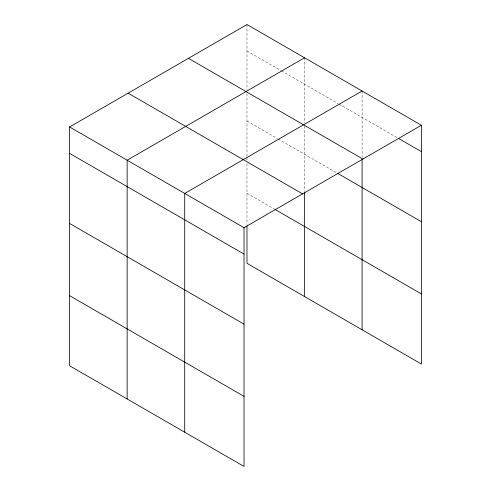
<?xml version="1.0" encoding="UTF-8"?>
<svg xmlns="http://www.w3.org/2000/svg" width="491" height="491" viewBox="0 0 491 491"><rect width="100%" height="100%" fill="white"/><g stroke="black" fill="none" stroke-linecap="round" stroke-linejoin="round"><path stroke-width="0.37" stroke-dasharray="2.46 1.84" d="M246.979 50.941L280.723 70.422M281.386 70.808L338.287 103.656M338.95 104.043L397.692 137.959M246.979 121.025L277.415 138.597M278.078 138.978L336.967 172.979M246.979 193.233L274.107 208.896M362.106 91.019L362.106 157.022M304.543 57.785L304.543 123.026M304.543 126.077L304.543 191.502M246.979 24.55L246.979 89.792M246.979 93.603L246.979 156.752M246.979 157.513L246.979 160.551M246.979 163.589L246.979 224.467"/><path stroke-width="0.74" d="M69.581 126.966L244.021 227.683L244.021 466.45L69.581 365.74L69.581 126.966L246.979 24.55L421.419 125.26L421.419 364.034L246.979 263.317L246.979 225.989M304.543 57.785L127.144 160.207L127.144 398.974M362.106 91.019L184.714 193.442L184.714 432.209M244.021 227.683L421.419 125.26M398.354 138.339L421.419 151.651M188.44 58.349L362.88 159.059M337.63 173.36L421.419 221.736M128.12 93.173L302.56 193.884M274.77 209.276L421.419 293.943M69.581 153.364L244.021 254.074M69.581 223.448L244.021 324.158M69.581 295.656L244.021 396.366M362.106 159.311L362.106 329.786M304.543 192.263L304.543 296.552"/></g></svg>
